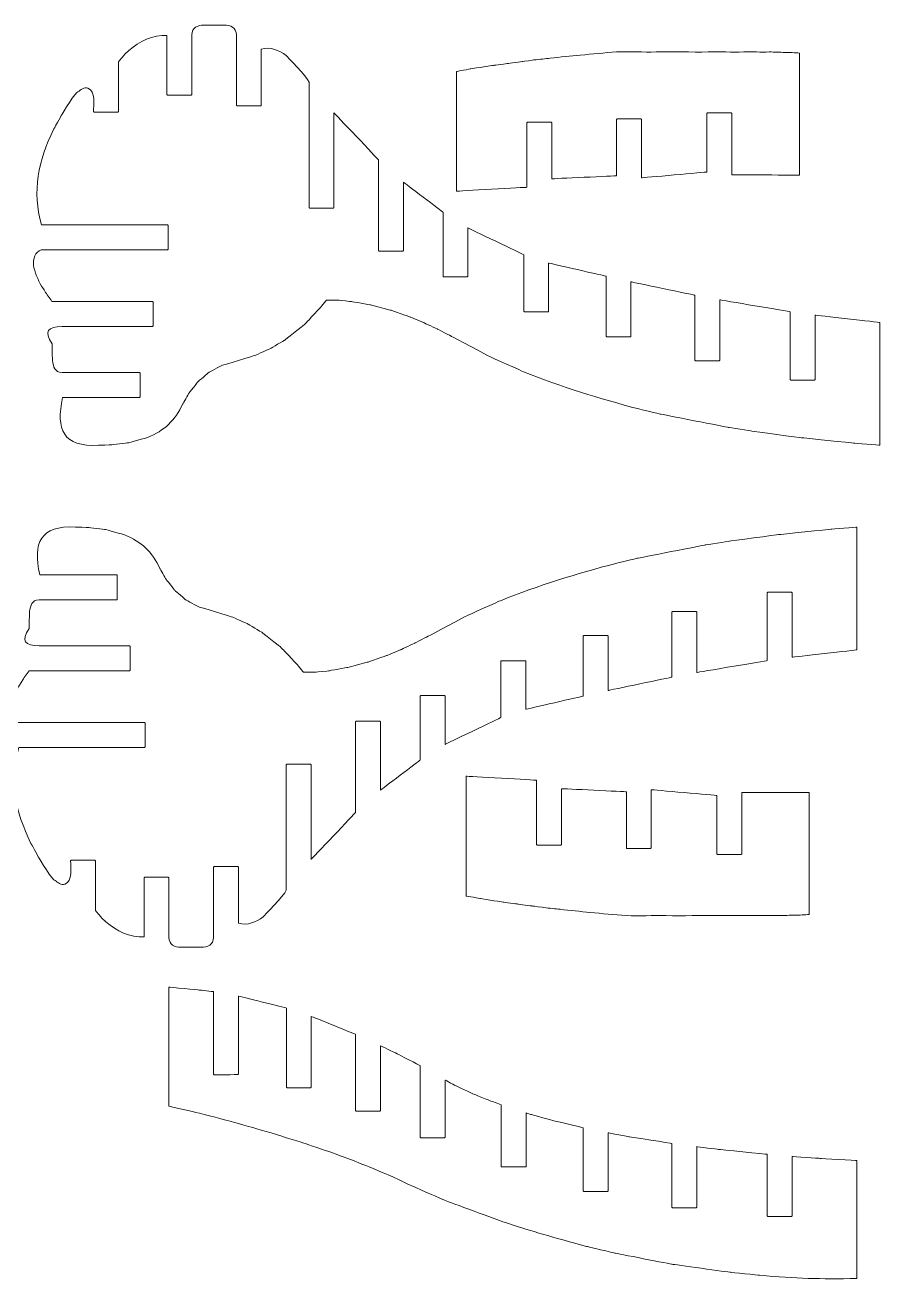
# Model space of a CAD drawing. Header units: inches. Extents: x -318 to 215, y -214 to 306.
# Drawn here: x 33.9 to 130.5, y 141 to 282.8 of the extents above; entities that cross this region are included whole.
import ezdxf

# ---------------------------------------------------------------- set-up
doc = ezdxf.new("R2010")
doc.units = ezdxf.units.IN
doc.header["$MEASUREMENT"] = 0
doc.layers.add('Layer 1', color=7, linetype='Continuous')

msp = doc.modelspace()

# ---------------------------------------------------------------- linework, layer by layer
at = {"layer": 'Layer 1', "color": 1, "lineweight": 9}
for points, knots in [([(72.9429, 251.1334), (72.9429, 251.1334), (75.1539, 250.5501), (75.1539, 250.5501), (75.1539, 250.5501), (75.1539, 250.5501), (77.4178, 249.7611), (77.4178, 249.7611), (77.4178, 249.7611), (77.4178, 249.7611), (78.9562, 249.1208), (78.9562, 249.1208), (78.9562, 249.1208), (78.9562, 249.1208), (80.518, 248.3891), (80.518, 248.3891), (80.518, 248.3891), (80.518, 248.3891), (82.1036, 247.5664), (82.1036, 247.5664), (82.1036, 247.5664), (82.1036, 247.5664), (86.4177, 245.279), (86.4177, 245.279), (86.4177, 245.279), (86.4177, 245.279), (90.2123, 243.5815), (90.2123, 243.5815), (90.2123, 243.5815), (94.4831, 241.8883), (98.8206, 240.5241), (103.266, 239.3681), (103.266, 239.3681), (103.266, 239.3681), (105.6883, 238.7928), (105.6883, 238.7928), (105.6883, 238.7928), (105.6883, 238.7928), (113.369, 237.2875), (113.369, 237.2875), (113.369, 237.2875), (113.369, 237.2875), (116.0676, 236.8589), (116.0676, 236.8589), (116.0676, 236.8589), (116.0676, 236.8589), (121.6787, 236.1102), (121.6787, 236.1102), (121.6787, 236.1102), (121.6787, 236.1102), (127.5671, 235.5084), (127.5671, 235.5084), (127.5671, 235.5084), (127.5671, 235.5084), (130.5403, 235.2679), (130.5403, 235.2679), (130.5403, 235.2679), (130.5403, 235.2679), (130.5403, 249.1428), (130.5403, 249.1428), (130.5403, 249.1428), (130.5403, 249.1428), (123.1983, 249.9727), (123.1983, 249.9727), (123.1983, 249.9727), (123.1983, 249.9727), (123.1983, 242.6762), (123.1983, 242.6762), (123.1983, 242.6762), (123.1983, 242.6762), (123.1267, 242.6045), (123.1267, 242.6045), (123.1267, 242.6045), (123.1267, 242.6045), (120.4489, 242.6045), (120.4489, 242.6045), (120.4489, 242.6045), (120.4489, 242.6045), (120.3772, 242.6762), (120.3772, 242.6762), (120.3772, 242.6762), (120.3772, 242.6762), (120.3772, 250.3548), (120.3772, 250.3548), (120.3772, 250.3548), (120.3772, 250.3548), (112.4269, 251.6997), (112.4269, 251.6997), (112.4269, 251.6997), (112.4269, 251.6997), (112.4269, 244.8671), (112.4269, 244.8671), (112.4269, 244.8671), (112.4269, 244.8671), (112.3553, 244.7954), (112.3553, 244.7954), (112.3553, 244.7954), (112.3553, 244.7954), (109.6775, 244.7954), (109.6775, 244.7954), (109.6775, 244.7954), (109.6775, 244.7954), (109.6058, 244.8671), (109.6058, 244.8671), (109.6058, 244.8671), (109.6058, 244.8671), (109.6058, 252.2221), (109.6058, 252.2221), (109.6058, 252.2221), (109.6058, 252.2221), (102.3855, 253.7397), (102.3855, 253.7397), (102.3855, 253.7397), (102.3855, 253.7397), (102.3855, 247.6057), (102.3855, 247.6057), (102.3855, 247.6057), (102.3855, 247.6057), (102.3138, 247.534), (102.3138, 247.534), (102.3138, 247.534), (102.3138, 247.534), (99.636, 247.534), (99.636, 247.534), (99.636, 247.534), (99.636, 247.534), (99.5644, 247.6057), (99.5644, 247.6057), (99.5644, 247.6057), (99.5644, 247.6057), (99.5644, 254.376), (99.5644, 254.376), (99.5644, 254.376), (99.5644, 254.376), (93.0747, 255.8546), (93.0747, 255.8546), (93.0747, 255.8546), (93.0747, 255.8546), (93.0747, 250.4357), (93.0747, 250.4357), (93.0747, 250.4357), (93.0747, 250.4357), (93.003, 250.3641), (93.003, 250.3641), (93.003, 250.3641), (93.003, 250.3641), (90.3252, 250.3641), (90.3252, 250.3641), (90.3252, 250.3641), (90.3252, 250.3641), (90.2535, 250.4357), (90.2535, 250.4357), (90.2535, 250.4357), (90.2535, 250.4357), (90.2535, 256.8045), (90.2535, 256.8045), (90.2535, 256.8045), (90.2535, 256.8045), (83.9461, 259.828), (83.9461, 259.828), (83.9461, 259.828), (83.9461, 259.828), (83.9461, 254.3611), (83.9461, 254.3611), (83.9461, 254.3611), (83.9461, 254.3611), (83.8744, 254.2895), (83.8744, 254.2895), (83.8744, 254.2895), (83.8744, 254.2895), (81.1968, 254.2895), (81.1968, 254.2895), (81.1968, 254.2895), (81.1968, 254.2895), (81.1251, 254.3611), (81.1251, 254.3611), (81.1251, 254.3611), (81.1251, 254.3611), (81.1251, 261.6114), (81.1251, 261.6114), (81.1251, 261.6114), (81.1251, 261.6114), (76.6434, 265.0101), (76.6434, 265.0101), (76.6434, 265.0101), (76.6434, 265.0101), (76.6434, 257.2826), (76.6434, 257.2826), (76.6434, 257.2826), (76.6434, 257.2826), (76.5718, 257.2109), (76.5718, 257.2109), (76.5718, 257.2109), (76.5718, 257.2109), (73.894, 257.2109), (73.894, 257.2109), (73.894, 257.2109), (73.894, 257.2109), (73.8223, 257.2826), (73.8223, 257.2826), (73.8223, 257.2826), (73.8223, 257.2826), (73.8223, 267.5403), (73.8223, 267.5403), (73.8223, 267.5403), (73.8223, 267.5403), (68.7929, 272.8406), (68.7929, 272.8406), (68.7929, 272.8406), (68.7929, 272.8406), (68.7929, 262.1209), (68.7929, 262.1209), (68.7929, 262.1209), (68.7929, 262.1209), (68.7212, 262.0492), (68.7212, 262.0492), (68.7212, 262.0492), (68.7212, 262.0492), (66.0434, 262.0492), (66.0434, 262.0492), (66.0434, 262.0492), (66.0434, 262.0492), (65.9718, 262.1209), (65.9718, 262.1209), (65.9718, 262.1209), (65.9718, 262.1209), (65.9718, 276.3049), (65.9718, 276.3049), (65.9718, 276.3049), (65.8007, 276.87), (63.3974, 279.3123), (63.3976, 279.3125), (63.3976, 279.3125), (62.5514, 279.9287), (61.631, 280.3317), (60.5774, 280.05), (60.5774, 280.05), (60.5774, 280.05), (60.5774, 273.7155), (60.5774, 273.7155), (60.5774, 273.7155), (60.5774, 273.7155), (60.5057, 273.6438), (60.5057, 273.6438), (60.5057, 273.6438), (60.5057, 273.6438), (57.8279, 273.6438), (57.8279, 273.6438), (57.8279, 273.6438), (57.8279, 273.6438), (57.7562, 273.7155), (57.7562, 273.7155), (57.7562, 273.7155), (57.7562, 273.7155), (57.7564, 281.6511), (57.7564, 281.6511), (57.7564, 281.6511), (57.7297, 282.4802), (57.1181, 282.7453), (56.3651, 282.7617), (56.3651, 282.7617), (56.3651, 282.7617), (54.0963, 282.7617), (54.0963, 282.7617), (54.0963, 282.7617), (53.3459, 282.7451), (52.7542, 282.4727), (52.7265, 281.6511), (52.7265, 281.6511), (52.7265, 281.6511), (52.7267, 274.9015), (52.7267, 274.9015), (52.7267, 274.9015), (52.7267, 274.9015), (52.655, 274.8298), (52.655, 274.8298), (52.655, 274.8298), (52.655, 274.8298), (49.9776, 274.8298), (49.9776, 274.8298), (49.9776, 274.8298), (49.9776, 274.8298), (49.9059, 274.9015), (49.9059, 274.9015), (49.9059, 274.9015), (49.9059, 274.9015), (49.9059, 281.5811), (49.9059, 281.5811), (49.9059, 281.5811), (49.9059, 281.5811), (49.3531, 281.5758), (49.3531, 281.5758), (49.3531, 281.5758), (47.6774, 281.4312), (46.3209, 280.6415), (45.1477, 279.4656), (45.1477, 279.4656), (45.1477, 279.4656), (44.4199, 278.6198), (44.4199, 278.6198), (44.4199, 278.6198), (44.4199, 278.6198), (44.4199, 272.9853), (44.4199, 272.9853), (44.4199, 272.9853), (44.4199, 272.9853), (44.3482, 272.9136), (44.3482, 272.9136), (44.3482, 272.9136), (44.3482, 272.9136), (41.6706, 272.9136), (41.6706, 272.9136), (41.6706, 272.9136), (41.6706, 272.9136), (41.599, 272.9853), (41.599, 272.9853), (41.599, 272.9853), (41.599, 273.7079), (41.8861, 275.2938), (40.9634, 275.6229), (40.9634, 275.6229), (40.5504, 275.7702), (40.1382, 275.4577), (39.8402, 275.2104), (39.8402, 275.2104), (39.6647, 275.386), (38.0668, 272.7151), (37.9485, 272.5251), (37.9485, 272.5251), (37.9485, 272.5251), (37.0742, 270.9481), (37.0742, 270.9481), (37.0742, 270.9481), (35.3757, 267.4342), (34.5988, 264.0025), (35.7297, 260.1841), (35.7297, 260.1841), (35.7297, 260.1841), (49.9776, 260.1841), (49.9776, 260.1841), (49.9776, 260.1841), (49.9776, 260.1841), (50.0493, 260.1124), (50.0493, 260.1124), (50.0493, 260.1124), (50.0493, 260.1124), (50.0493, 257.4346), (50.0493, 257.4346), (50.0493, 257.4346), (50.0493, 257.4346), (49.9776, 257.3629), (49.9776, 257.3629), (49.9776, 257.3629), (49.9776, 257.3629), (35.6951, 257.3629), (35.6951, 257.3629), (35.6951, 257.3629), (34.992, 257.174), (34.7412, 256.2499), (34.8048, 255.6318), (34.8048, 255.6318), (34.935, 254.7769), (35.3138, 253.995), (35.7335, 253.2466), (35.7335, 253.2466), (35.7335, 253.2466), (36.2663, 252.4022), (36.2663, 252.4022), (36.2663, 252.4022), (36.2663, 252.4022), (36.899, 251.5115), (36.899, 251.5115), (36.899, 251.5115), (36.899, 251.5115), (48.2657, 251.5115), (48.2657, 251.5115), (48.2657, 251.5115), (48.2657, 251.5115), (48.3374, 251.4399), (48.3374, 251.4399), (48.3374, 251.4399), (48.3374, 251.4399), (48.3374, 248.7622), (48.3374, 248.7622), (48.3374, 248.7622), (48.3374, 248.7622), (48.2657, 248.6905), (48.2657, 248.6905), (48.2657, 248.6905), (48.2657, 248.6905), (38.0497, 248.6907), (38.0497, 248.6907), (38.0497, 248.6907), (36.4437, 248.6572), (35.9384, 248.163), (36.9218, 246.7335), (36.9218, 246.7335), (36.9218, 246.7335), (36.9461, 244.8154), (36.9461, 244.8154), (36.9461, 244.8154), (37.0785, 244.1495), (37.1972, 243.5102), (38.0497, 243.4781), (38.0497, 243.4781), (38.0497, 243.4781), (46.8138, 243.4783), (46.8138, 243.4783), (46.8138, 243.4783), (46.8138, 243.4783), (46.8855, 243.4066), (46.8855, 243.4066), (46.8855, 243.4066), (46.8855, 243.4066), (46.8855, 240.7286), (46.8855, 240.7286), (46.8855, 240.7286), (46.8855, 240.7286), (46.8138, 240.6569), (46.8138, 240.6569), (46.8138, 240.6569), (46.8138, 240.6569), (38.1073, 240.6569), (38.1073, 240.6569), (38.1073, 240.6569), (37.3101, 237.0367), (38.1724, 235.0437), (42.1534, 235.2619), (42.1534, 235.2619), (42.1534, 235.2619), (43.575, 235.3048), (43.575, 235.3048), (43.575, 235.3048), (43.575, 235.3048), (45.5002, 235.5289), (45.5002, 235.5289), (45.5002, 235.5289), (45.5002, 235.5289), (47.6924, 236.1266), (47.6924, 236.1266), (47.6924, 236.1266), (49.6382, 236.9465), (50.7977, 238.0293), (51.6957, 239.9376), (51.6957, 239.9376), (51.6957, 239.9376), (52.3653, 241.1178), (52.3653, 241.1178), (52.3653, 241.1178), (52.3653, 241.1178), (53.41, 242.4457), (53.41, 242.4457), (53.41, 242.4457), (53.41, 242.4457), (54.628, 243.4914), (54.628, 243.4914), (54.628, 243.4914), (54.628, 243.4914), (56.0191, 244.2536), (56.0191, 244.2536), (56.0191, 244.2536), (56.0191, 244.2536), (59.9484, 245.4536), (59.9484, 245.4536), (59.9484, 245.4536), (59.9484, 245.4536), (61.6257, 246.2133), (61.6257, 246.2133), (61.6257, 246.2133), (61.6257, 246.2133), (63.2176, 247.1585), (63.2176, 247.1585), (63.2176, 247.1585), (63.2176, 247.1585), (65.2162, 248.7126), (65.2162, 248.7126), (65.2162, 248.7126), (65.2162, 248.7126), (65.6909, 249.1517), (65.6909, 249.1517), (65.6909, 249.1517), (65.6909, 249.1517), (67.5047, 251.1221), (67.5047, 251.1221), (67.5047, 251.1221), (67.5047, 251.1221), (67.9348, 251.6668), (67.9348, 251.6668), (67.9348, 251.6668), (67.9348, 251.6668), (69.3754, 251.6483), (69.3754, 251.6483), (69.3754, 251.6483), (69.3754, 251.6483), (70.7848, 251.511), (70.7848, 251.511), (70.7848, 251.511), (70.7848, 251.511), (72.9429, 251.1334), (72.9429, 251.1334)], [0, 0, 0, 0, 0.008, 0.008, 0.008, 0.00800001, 0.016, 0.016, 0.016, 0.01600001, 0.024, 0.024, 0.024, 0.02400001, 0.032, 0.032, 0.032, 0.03200001, 0.04, 0.04, 0.04, 0.04000001, 0.048, 0.048, 0.048, 0.04800001, 0.056, 0.056, 0.056, 0.05600001, 0.064, 0.064, 0.064, 0.06400001, 0.072, 0.072, 0.072, 0.07200001, 0.08, 0.08, 0.08, 0.08000001, 0.088, 0.088, 0.088, 0.08800001, 0.096, 0.096, 0.096, 0.09600001, 0.104, 0.104, 0.104, 0.10400001, 0.112, 0.112, 0.112, 0.11200001, 0.12, 0.12, 0.12, 0.12000001, 0.128, 0.128, 0.128, 0.12800001, 0.136, 0.136, 0.136, 0.13600001, 0.144, 0.144, 0.144, 0.14400001, 0.152, 0.152, 0.152, 0.15200001, 0.16, 0.16, 0.16, 0.16000001, 0.168, 0.168, 0.168, 0.16800001, 0.176, 0.176, 0.176, 0.17600001, 0.184, 0.184, 0.184, 0.18400001, 0.192, 0.192, 0.192, 0.19200001, 0.2, 0.2, 0.2, 0.20000001, 0.208, 0.208, 0.208, 0.20800001, 0.216, 0.216, 0.216, 0.21600001, 0.224, 0.224, 0.224, 0.22400001, 0.232, 0.232, 0.232, 0.23200001, 0.24, 0.24, 0.24, 0.24000001, 0.248, 0.248, 0.248, 0.24800001, 0.256, 0.256, 0.256, 0.25600001, 0.264, 0.264, 0.264, 0.26400001, 0.272, 0.272, 0.272, 0.27200001, 0.28, 0.28, 0.28, 0.28000001, 0.288, 0.288, 0.288, 0.28800001, 0.296, 0.296, 0.296, 0.29600001, 0.304, 0.304, 0.304, 0.30400001, 0.312, 0.312, 0.312, 0.31200001, 0.32, 0.32, 0.32, 0.32000001, 0.328, 0.328, 0.328, 0.32800001, 0.336, 0.336, 0.336, 0.33600001, 0.344, 0.344, 0.344, 0.34400001, 0.352, 0.352, 0.352, 0.35200001, 0.36, 0.36, 0.36, 0.36000001, 0.368, 0.368, 0.368, 0.36800001, 0.376, 0.376, 0.376, 0.37600001, 0.384, 0.384, 0.384, 0.38400001, 0.392, 0.392, 0.392, 0.39200001, 0.4, 0.4, 0.4, 0.40000001, 0.408, 0.408, 0.408, 0.40800001, 0.416, 0.416, 0.416, 0.41600001, 0.424, 0.424, 0.424, 0.42400001, 0.432, 0.432, 0.432, 0.43200001, 0.44, 0.44, 0.44, 0.44000001, 0.448, 0.448, 0.448, 0.44800001, 0.456, 0.456, 0.456, 0.45600001, 0.464, 0.464, 0.464, 0.46400001, 0.472, 0.472, 0.472, 0.47200001, 0.48, 0.48, 0.48, 0.48000001, 0.488, 0.488, 0.488, 0.48800001, 0.496, 0.496, 0.496, 0.49600001, 0.504, 0.504, 0.504, 0.50400001, 0.512, 0.512, 0.512, 0.51200001, 0.52, 0.52, 0.52, 0.52000001, 0.528, 0.528, 0.528, 0.52800001, 0.536, 0.536, 0.536, 0.53600001, 0.544, 0.544, 0.544, 0.54400001, 0.552, 0.552, 0.552, 0.55200001, 0.56, 0.56, 0.56, 0.56000001, 0.568, 0.568, 0.568, 0.56800001, 0.576, 0.576, 0.576, 0.57600001, 0.584, 0.584, 0.584, 0.58400001, 0.592, 0.592, 0.592, 0.59200001, 0.6, 0.6, 0.6, 0.60000001, 0.608, 0.608, 0.608, 0.60800001, 0.616, 0.616, 0.616, 0.61600001, 0.624, 0.624, 0.624, 0.62400001, 0.632, 0.632, 0.632, 0.63200001, 0.64, 0.64, 0.64, 0.64000001, 0.648, 0.648, 0.648, 0.64800001, 0.656, 0.656, 0.656, 0.65600001, 0.664, 0.664, 0.664, 0.66400001, 0.672, 0.672, 0.672, 0.67200001, 0.68, 0.68, 0.68, 0.68000001, 0.688, 0.688, 0.688, 0.68800001, 0.696, 0.696, 0.696, 0.69600001, 0.704, 0.704, 0.704, 0.70400001, 0.712, 0.712, 0.712, 0.71200001, 0.72, 0.72, 0.72, 0.72000001, 0.728, 0.728, 0.728, 0.72800001, 0.736, 0.736, 0.736, 0.73600001, 0.744, 0.744, 0.744, 0.74400001, 0.752, 0.752, 0.752, 0.75200001, 0.76, 0.76, 0.76, 0.76000001, 0.768, 0.768, 0.768, 0.76800001, 0.776, 0.776, 0.776, 0.77600001, 0.784, 0.784, 0.784, 0.78400001, 0.792, 0.792, 0.792, 0.79200001, 0.8, 0.8, 0.8, 0.80000001, 0.808, 0.808, 0.808, 0.80800001, 0.816, 0.816, 0.816, 0.81600001, 0.824, 0.824, 0.824, 0.82400001, 0.832, 0.832, 0.832, 0.83200001, 0.84, 0.84, 0.84, 0.84000001, 0.848, 0.848, 0.848, 0.84800001, 0.856, 0.856, 0.856, 0.85600001, 0.864, 0.864, 0.864, 0.86400001, 0.872, 0.872, 0.872, 0.87200001, 0.88, 0.88, 0.88, 0.88000001, 0.888, 0.888, 0.888, 0.88800001, 0.896, 0.896, 0.896, 0.89600001, 0.904, 0.904, 0.904, 0.90400001, 0.912, 0.912, 0.912, 0.91200001, 0.92, 0.92, 0.92, 0.92000001, 0.928, 0.928, 0.928, 0.92800001, 0.936, 0.936, 0.936, 0.93600001, 0.944, 0.944, 0.944, 0.94400001, 0.952, 0.952, 0.952, 0.95200001, 0.96, 0.96, 0.96, 0.96000001, 0.968, 0.968, 0.968, 0.96800001, 0.976, 0.976, 0.976, 0.97600001, 0.984, 0.984, 0.984, 0.98400001, 0.992, 0.992, 0.992, 0.99200001, 1, 1, 1, 1]), ([(90.6008, 264.4235), (90.6008, 264.4235), (90.6008, 271.7052), (90.6008, 271.7052), (90.6008, 271.7052), (90.6008, 271.7052), (90.6725, 271.7769), (90.6725, 271.7769), (90.6725, 271.7769), (90.6725, 271.7769), (93.3503, 271.7769), (93.3503, 271.7769), (93.3503, 271.7769), (93.3503, 271.7769), (93.422, 271.7052), (93.422, 271.7052), (93.422, 271.7052), (93.422, 271.7052), (93.422, 265.3842), (93.422, 265.3842), (93.422, 265.3842), (93.422, 265.3842), (100.7474, 265.7241), (100.7474, 265.7241), (100.7474, 265.7241), (100.7474, 265.7241), (100.7474, 272.0822), (100.7474, 272.0822), (100.7474, 272.0822), (100.7474, 272.0822), (100.8191, 272.1539), (100.8191, 272.1539), (100.8191, 272.1539), (100.8191, 272.1539), (103.4969, 272.1539), (103.4969, 272.1539), (103.4969, 272.1539), (103.4969, 272.1539), (103.5685, 272.0822), (103.5685, 272.0822), (103.5685, 272.0822), (103.5685, 272.0822), (103.5685, 265.4924), (103.5685, 265.4924), (103.5685, 265.4924), (103.5685, 265.4924), (110.9816, 266.1488), (110.9816, 266.1488), (110.9816, 266.1488), (110.9816, 266.1488), (110.9816, 272.7511), (110.9816, 272.7511), (110.9816, 272.7511), (110.9816, 272.7511), (111.0533, 272.8227), (111.0533, 272.8227), (111.0533, 272.8227), (111.0533, 272.8227), (113.7311, 272.8227), (113.7311, 272.8227), (113.7311, 272.8227), (113.7311, 272.8227), (113.8028, 272.7511), (113.8028, 272.7511), (113.8028, 272.7511), (113.8028, 272.7511), (113.8028, 265.8218), (113.8028, 265.8218), (113.8028, 265.8218), (113.8028, 265.8218), (121.4319, 265.8101), (121.4319, 265.8101), (121.4319, 265.8101), (121.4319, 265.8101), (121.4319, 279.6009), (121.4319, 279.6009), (121.4319, 279.6009), (120.938, 279.6248), (120.3066, 279.6899), (119.8246, 279.6794), (119.8246, 279.6794), (119.2427, 279.6668), (118.6075, 279.7317), (118.0281, 279.721), (118.0281, 279.721), (117.0631, 279.7033), (116.0855, 279.7392), (115.1409, 279.721), (115.1409, 279.721), (113.7846, 279.6948), (112.4457, 279.7441), (111.1201, 279.721), (111.1201, 279.721), (109.1418, 279.6863), (107.2042, 279.79), (105.2306, 279.721), (105.2306, 279.721), (103.7668, 279.6698), (102.2299, 279.818), (100.7517, 279.721), (100.7517, 279.721), (99.322, 279.6271), (98.0397, 279.5005), (96.6279, 279.3627), (96.6279, 279.3627), (95.5645, 279.2589), (94.3809, 279.152), (93.2534, 279.0179), (93.2534, 279.0179), (92.7091, 278.9531), (92.0924, 278.9055), (91.4158, 278.8152), (91.4158, 278.8152), (91.4158, 278.8152), (90.1481, 278.6461), (90.1481, 278.6461), (90.1481, 278.6461), (90.1481, 278.6461), (88.4665, 278.4218), (88.4665, 278.4218), (88.4665, 278.4218), (88.4665, 278.4218), (86.8284, 278.2032), (86.8284, 278.2032), (86.8284, 278.2032), (86.8284, 278.2032), (85.5547, 278.0149), (85.5547, 278.0149), (85.5547, 278.0149), (85.5547, 278.0149), (84.2586, 277.8091), (84.2586, 277.8091), (84.2586, 277.8091), (84.2586, 277.8091), (82.6383, 277.5167), (82.6383, 277.5167), (82.6383, 277.5167), (82.6383, 277.5167), (82.6383, 263.9793), (82.6383, 263.9793), (82.6383, 263.9793), (82.6383, 263.9793), (90.6008, 264.4235), (90.6008, 264.4235)], [0, 0, 0, 0, 0.02777778, 0.02777778, 0.02777778, 0.02777779, 0.05555556, 0.05555556, 0.05555556, 0.05555557, 0.08333333, 0.08333333, 0.08333333, 0.08333334, 0.11111111, 0.11111111, 0.11111111, 0.11111112, 0.13888889, 0.13888889, 0.13888889, 0.1388889, 0.16666667, 0.16666667, 0.16666667, 0.16666668, 0.19444444, 0.19444444, 0.19444444, 0.19444445, 0.22222222, 0.22222222, 0.22222222, 0.22222223, 0.25, 0.25, 0.25, 0.25000001, 0.27777778, 0.27777778, 0.27777778, 0.27777779, 0.30555556, 0.30555556, 0.30555556, 0.30555557, 0.33333333, 0.33333333, 0.33333333, 0.33333334, 0.36111111, 0.36111111, 0.36111111, 0.36111112, 0.38888889, 0.38888889, 0.38888889, 0.3888889, 0.41666667, 0.41666667, 0.41666667, 0.41666668, 0.44444444, 0.44444444, 0.44444444, 0.44444445, 0.47222222, 0.47222222, 0.47222222, 0.47222223, 0.5, 0.5, 0.5, 0.50000001, 0.52777778, 0.52777778, 0.52777778, 0.52777779, 0.55555556, 0.55555556, 0.55555556, 0.55555557, 0.58333333, 0.58333333, 0.58333333, 0.58333334, 0.61111111, 0.61111111, 0.61111111, 0.61111112, 0.63888889, 0.63888889, 0.63888889, 0.6388889, 0.66666667, 0.66666667, 0.66666667, 0.66666668, 0.69444444, 0.69444444, 0.69444444, 0.69444445, 0.72222222, 0.72222222, 0.72222222, 0.72222223, 0.75, 0.75, 0.75, 0.75000001, 0.77777778, 0.77777778, 0.77777778, 0.77777779, 0.80555556, 0.80555556, 0.80555556, 0.80555557, 0.83333333, 0.83333333, 0.83333333, 0.83333334, 0.86111111, 0.86111111, 0.86111111, 0.86111112, 0.88888889, 0.88888889, 0.88888889, 0.8888889, 0.91666667, 0.91666667, 0.91666667, 0.91666668, 0.94444444, 0.94444444, 0.94444444, 0.94444445, 0.97222222, 0.97222222, 0.97222222, 0.97222223, 1, 1, 1, 1]), ([(70.3485, 210.1433), (70.3485, 210.1433), (72.5595, 210.7265), (72.5595, 210.7265), (72.5595, 210.7265), (72.5595, 210.7265), (74.8234, 211.5156), (74.8234, 211.5156), (74.8234, 211.5156), (74.8234, 211.5156), (76.3618, 212.1558), (76.3618, 212.1558), (76.3618, 212.1558), (76.3618, 212.1558), (77.9235, 212.8875), (77.9235, 212.8875), (77.9235, 212.8875), (77.9235, 212.8875), (79.5092, 213.7103), (79.5092, 213.7103), (79.5092, 213.7103), (79.5092, 213.7103), (83.8232, 215.9977), (83.8232, 215.9977), (83.8232, 215.9977), (83.8232, 215.9977), (87.6178, 217.6951), (87.6178, 217.6951), (87.6178, 217.6951), (91.8886, 219.3884), (96.2262, 220.7526), (100.6716, 221.9086), (100.6716, 221.9086), (100.6716, 221.9086), (103.0939, 222.4839), (103.0939, 222.4839), (103.0939, 222.4839), (103.0939, 222.4839), (110.7745, 223.9892), (110.7745, 223.9892), (110.7745, 223.9892), (110.7745, 223.9892), (113.4732, 224.4178), (113.4732, 224.4178), (113.4732, 224.4178), (113.4732, 224.4178), (119.0843, 225.1664), (119.0843, 225.1664), (119.0843, 225.1664), (119.0843, 225.1664), (124.9727, 225.7683), (124.9727, 225.7683), (124.9727, 225.7683), (124.9727, 225.7683), (127.9459, 226.0087), (127.9459, 226.0087), (127.9459, 226.0087), (127.9459, 226.0087), (127.9459, 212.1338), (127.9459, 212.1338), (127.9459, 212.1338), (127.9459, 212.1338), (120.6039, 211.3039), (120.6039, 211.3039), (120.6039, 211.3039), (120.6039, 211.3039), (120.6039, 218.6005), (120.6039, 218.6005), (120.6039, 218.6005), (120.6039, 218.6005), (120.5322, 218.6721), (120.5322, 218.6721), (120.5322, 218.6721), (120.5322, 218.6721), (117.8544, 218.6721), (117.8544, 218.6721), (117.8544, 218.6721), (117.8544, 218.6721), (117.7827, 218.6005), (117.7827, 218.6005), (117.7827, 218.6005), (117.7827, 218.6005), (117.7827, 210.9218), (117.7827, 210.9218), (117.7827, 210.9218), (117.7827, 210.9218), (109.8325, 209.577), (109.8325, 209.577), (109.8325, 209.577), (109.8325, 209.577), (109.8325, 216.4095), (109.8325, 216.4095), (109.8325, 216.4095), (109.8325, 216.4095), (109.7608, 216.4812), (109.7608, 216.4812), (109.7608, 216.4812), (109.7608, 216.4812), (107.083, 216.4812), (107.083, 216.4812), (107.083, 216.4812), (107.083, 216.4812), (107.0113, 216.4095), (107.0113, 216.4095), (107.0113, 216.4095), (107.0113, 216.4095), (107.0113, 209.0545), (107.0113, 209.0545), (107.0113, 209.0545), (107.0113, 209.0545), (99.7911, 207.537), (99.7911, 207.537), (99.7911, 207.537), (99.7911, 207.537), (99.7911, 213.671), (99.7911, 213.671), (99.7911, 213.671), (99.7911, 213.671), (99.7194, 213.7426), (99.7194, 213.7426), (99.7194, 213.7426), (99.7194, 213.7426), (97.0416, 213.7426), (97.0416, 213.7426), (97.0416, 213.7426), (97.0416, 213.7426), (96.9699, 213.671), (96.9699, 213.671), (96.9699, 213.671), (96.9699, 213.671), (96.9699, 206.9007), (96.9699, 206.9007), (96.9699, 206.9007), (96.9699, 206.9007), (90.4802, 205.4221), (90.4802, 205.4221), (90.4802, 205.4221), (90.4802, 205.4221), (90.4802, 210.8409), (90.4802, 210.8409), (90.4802, 210.8409), (90.4802, 210.8409), (90.4085, 210.9126), (90.4085, 210.9126), (90.4085, 210.9126), (90.4085, 210.9126), (87.7307, 210.9126), (87.7307, 210.9126), (87.7307, 210.9126), (87.7307, 210.9126), (87.659, 210.8409), (87.659, 210.8409), (87.659, 210.8409), (87.659, 210.8409), (87.659, 204.4721), (87.659, 204.4721), (87.659, 204.4721), (87.659, 204.4721), (81.3516, 201.4487), (81.3516, 201.4487), (81.3516, 201.4487), (81.3516, 201.4487), (81.3516, 206.9155), (81.3516, 206.9155), (81.3516, 206.9155), (81.3516, 206.9155), (81.28, 206.9872), (81.28, 206.9872), (81.28, 206.9872), (81.28, 206.9872), (78.6024, 206.9872), (78.6024, 206.9872), (78.6024, 206.9872), (78.6024, 206.9872), (78.5307, 206.9155), (78.5307, 206.9155), (78.5307, 206.9155), (78.5307, 206.9155), (78.5307, 199.6653), (78.5307, 199.6653), (78.5307, 199.6653), (78.5307, 199.6653), (74.049, 196.2665), (74.049, 196.2665), (74.049, 196.2665), (74.049, 196.2665), (74.049, 203.9941), (74.049, 203.9941), (74.049, 203.9941), (74.049, 203.9941), (73.9773, 204.0657), (73.9773, 204.0657), (73.9773, 204.0657), (73.9773, 204.0657), (71.2995, 204.0657), (71.2995, 204.0657), (71.2995, 204.0657), (71.2995, 204.0657), (71.2278, 203.9941), (71.2278, 203.9941), (71.2278, 203.9941), (71.2278, 203.9941), (71.2278, 193.7364), (71.2278, 193.7364), (71.2278, 193.7364), (71.2278, 193.7364), (66.1985, 188.4361), (66.1985, 188.4361), (66.1985, 188.4361), (66.1985, 188.4361), (66.1985, 199.1558), (66.1985, 199.1558), (66.1985, 199.1558), (66.1985, 199.1558), (66.1268, 199.2275), (66.1268, 199.2275), (66.1268, 199.2275), (66.1268, 199.2275), (63.449, 199.2275), (63.449, 199.2275), (63.449, 199.2275), (63.449, 199.2275), (63.3773, 199.1558), (63.3773, 199.1558), (63.3773, 199.1558), (63.3773, 199.1558), (63.3773, 184.9718), (63.3773, 184.9718), (63.3773, 184.9718), (63.2063, 184.4066), (60.803, 181.9644), (60.8032, 181.9642), (60.8032, 181.9642), (59.9569, 181.348), (59.0365, 180.945), (57.9829, 181.2266), (57.9829, 181.2266), (57.9829, 181.2266), (57.9829, 187.5612), (57.9829, 187.5612), (57.9829, 187.5612), (57.9829, 187.5612), (57.9113, 187.6329), (57.9113, 187.6329), (57.9113, 187.6329), (57.9113, 187.6329), (55.2335, 187.6329), (55.2335, 187.6329), (55.2335, 187.6329), (55.2335, 187.6329), (55.1618, 187.5612), (55.1618, 187.5612), (55.1618, 187.5612), (55.1618, 187.5612), (55.162, 179.6256), (55.162, 179.6256), (55.162, 179.6256), (55.1353, 178.7964), (54.5236, 178.5313), (53.7707, 178.515), (53.7707, 178.515), (53.7707, 178.515), (51.5019, 178.515), (51.5019, 178.515), (51.5019, 178.515), (50.7514, 178.5315), (50.1597, 178.8039), (50.132, 179.6256), (50.132, 179.6256), (50.132, 179.6256), (50.1322, 186.3751), (50.1322, 186.3751), (50.1322, 186.3751), (50.1322, 186.3751), (50.0606, 186.4468), (50.0606, 186.4468), (50.0606, 186.4468), (50.0606, 186.4468), (47.3831, 186.4468), (47.3831, 186.4468), (47.3831, 186.4468), (47.3831, 186.4468), (47.3115, 186.3751), (47.3115, 186.3751), (47.3115, 186.3751), (47.3115, 186.3751), (47.3115, 179.6956), (47.3115, 179.6956), (47.3115, 179.6956), (47.3115, 179.6956), (46.7587, 179.7008), (46.7587, 179.7008), (46.7587, 179.7008), (45.0829, 179.8455), (43.7264, 180.6351), (42.5532, 181.811), (42.5532, 181.811), (42.5532, 181.811), (41.8255, 182.6569), (41.8255, 182.6569), (41.8255, 182.6569), (41.8255, 182.6569), (41.8255, 188.2914), (41.8255, 188.2914), (41.8255, 188.2914), (41.8255, 188.2914), (41.7538, 188.3631), (41.7538, 188.3631), (41.7538, 188.3631), (41.7538, 188.3631), (39.0762, 188.3631), (39.0762, 188.3631), (39.0762, 188.3631), (39.0762, 188.3631), (39.0045, 188.2914), (39.0045, 188.2914), (39.0045, 188.2914), (39.0045, 187.5687), (39.2916, 185.9829), (38.369, 185.6538), (38.369, 185.6538), (37.956, 185.5065), (37.5438, 185.819), (37.2458, 186.0662), (37.2458, 186.0662), (37.0702, 185.8907), (35.4724, 188.5615), (35.354, 188.7516), (35.354, 188.7516), (35.354, 188.7516), (34.4797, 190.3286), (34.4797, 190.3286), (34.4797, 190.3286), (32.7812, 193.8425), (32.0044, 197.2742), (33.1353, 201.0925), (33.1353, 201.0925), (33.1353, 201.0925), (47.3831, 201.0925), (47.3831, 201.0925), (47.3831, 201.0925), (47.3831, 201.0925), (47.4548, 201.1642), (47.4548, 201.1642), (47.4548, 201.1642), (47.4548, 201.1642), (47.4548, 203.842), (47.4548, 203.842), (47.4548, 203.842), (47.4548, 203.842), (47.3831, 203.9137), (47.3831, 203.9137), (47.3831, 203.9137), (47.3831, 203.9137), (33.1007, 203.9137), (33.1007, 203.9137), (33.1007, 203.9137), (32.3976, 204.1026), (32.1468, 205.0268), (32.2104, 205.6448), (32.2104, 205.6448), (32.3406, 206.4997), (32.7193, 207.2817), (33.139, 208.0301), (33.139, 208.0301), (33.139, 208.0301), (33.6719, 208.8745), (33.6719, 208.8745), (33.6719, 208.8745), (33.6719, 208.8745), (34.3046, 209.7651), (34.3046, 209.7651), (34.3046, 209.7651), (34.3046, 209.7651), (45.6712, 209.7651), (45.6712, 209.7651), (45.6712, 209.7651), (45.6712, 209.7651), (45.7429, 209.8368), (45.7429, 209.8368), (45.7429, 209.8368), (45.7429, 209.8368), (45.7429, 212.5144), (45.7429, 212.5144), (45.7429, 212.5144), (45.7429, 212.5144), (45.6712, 212.5861), (45.6712, 212.5861), (45.6712, 212.5861), (45.6712, 212.5861), (35.4552, 212.5859), (35.4552, 212.5859), (35.4552, 212.5859), (33.8493, 212.6194), (33.3439, 213.1137), (34.3273, 214.5432), (34.3273, 214.5432), (34.3273, 214.5432), (34.3516, 216.4613), (34.3516, 216.4613), (34.3516, 216.4613), (34.4841, 217.1271), (34.6028, 217.7664), (35.4552, 217.7986), (35.4552, 217.7986), (35.4552, 217.7986), (44.2194, 217.7984), (44.2194, 217.7984), (44.2194, 217.7984), (44.2194, 217.7984), (44.2911, 217.8701), (44.2911, 217.8701), (44.2911, 217.8701), (44.2911, 217.8701), (44.2911, 220.5481), (44.2911, 220.5481), (44.2911, 220.5481), (44.2911, 220.5481), (44.2194, 220.6198), (44.2194, 220.6198), (44.2194, 220.6198), (44.2194, 220.6198), (35.5128, 220.6198), (35.5128, 220.6198), (35.5128, 220.6198), (34.7157, 224.24), (35.5779, 226.233), (39.559, 226.0147), (39.559, 226.0147), (39.559, 226.0147), (40.9805, 225.9719), (40.9805, 225.9719), (40.9805, 225.9719), (40.9805, 225.9719), (42.9058, 225.7478), (42.9058, 225.7478), (42.9058, 225.7478), (42.9058, 225.7478), (45.098, 225.15), (45.098, 225.15), (45.098, 225.15), (47.0437, 224.3301), (48.2032, 223.2474), (49.1012, 221.339), (49.1012, 221.339), (49.1012, 221.339), (49.7708, 220.1588), (49.7708, 220.1588), (49.7708, 220.1588), (49.7708, 220.1588), (50.8156, 218.8309), (50.8156, 218.8309), (50.8156, 218.8309), (50.8156, 218.8309), (52.0336, 217.7852), (52.0336, 217.7852), (52.0336, 217.7852), (52.0336, 217.7852), (53.4247, 217.0231), (53.4247, 217.0231), (53.4247, 217.0231), (53.4247, 217.0231), (57.354, 215.8231), (57.354, 215.8231), (57.354, 215.8231), (57.354, 215.8231), (59.0313, 215.0634), (59.0313, 215.0634), (59.0313, 215.0634), (59.0313, 215.0634), (60.6231, 214.1182), (60.6231, 214.1182), (60.6231, 214.1182), (60.6231, 214.1182), (62.6217, 212.5641), (62.6217, 212.5641), (62.6217, 212.5641), (62.6217, 212.5641), (63.0964, 212.125), (63.0964, 212.125), (63.0964, 212.125), (63.0964, 212.125), (64.9103, 210.1546), (64.9103, 210.1546), (64.9103, 210.1546), (64.9103, 210.1546), (65.3404, 209.6099), (65.3404, 209.6099), (65.3404, 209.6099), (65.3404, 209.6099), (66.7809, 209.6283), (66.7809, 209.6283), (66.7809, 209.6283), (66.7809, 209.6283), (68.1903, 209.7657), (68.1903, 209.7657), (68.1903, 209.7657), (68.1903, 209.7657), (70.3485, 210.1433), (70.3485, 210.1433)], [0, 0, 0, 0, 0.008, 0.008, 0.008, 0.00800001, 0.016, 0.016, 0.016, 0.01600001, 0.024, 0.024, 0.024, 0.02400001, 0.032, 0.032, 0.032, 0.03200001, 0.04, 0.04, 0.04, 0.04000001, 0.048, 0.048, 0.048, 0.04800001, 0.056, 0.056, 0.056, 0.05600001, 0.064, 0.064, 0.064, 0.06400001, 0.072, 0.072, 0.072, 0.07200001, 0.08, 0.08, 0.08, 0.08000001, 0.088, 0.088, 0.088, 0.08800001, 0.096, 0.096, 0.096, 0.09600001, 0.104, 0.104, 0.104, 0.10400001, 0.112, 0.112, 0.112, 0.11200001, 0.12, 0.12, 0.12, 0.12000001, 0.128, 0.128, 0.128, 0.12800001, 0.136, 0.136, 0.136, 0.13600001, 0.144, 0.144, 0.144, 0.14400001, 0.152, 0.152, 0.152, 0.15200001, 0.16, 0.16, 0.16, 0.16000001, 0.168, 0.168, 0.168, 0.16800001, 0.176, 0.176, 0.176, 0.17600001, 0.184, 0.184, 0.184, 0.18400001, 0.192, 0.192, 0.192, 0.19200001, 0.2, 0.2, 0.2, 0.20000001, 0.208, 0.208, 0.208, 0.20800001, 0.216, 0.216, 0.216, 0.21600001, 0.224, 0.224, 0.224, 0.22400001, 0.232, 0.232, 0.232, 0.23200001, 0.24, 0.24, 0.24, 0.24000001, 0.248, 0.248, 0.248, 0.24800001, 0.256, 0.256, 0.256, 0.25600001, 0.264, 0.264, 0.264, 0.26400001, 0.272, 0.272, 0.272, 0.27200001, 0.28, 0.28, 0.28, 0.28000001, 0.288, 0.288, 0.288, 0.28800001, 0.296, 0.296, 0.296, 0.29600001, 0.304, 0.304, 0.304, 0.30400001, 0.312, 0.312, 0.312, 0.31200001, 0.32, 0.32, 0.32, 0.32000001, 0.328, 0.328, 0.328, 0.32800001, 0.336, 0.336, 0.336, 0.33600001, 0.344, 0.344, 0.344, 0.34400001, 0.352, 0.352, 0.352, 0.35200001, 0.36, 0.36, 0.36, 0.36000001, 0.368, 0.368, 0.368, 0.36800001, 0.376, 0.376, 0.376, 0.37600001, 0.384, 0.384, 0.384, 0.38400001, 0.392, 0.392, 0.392, 0.39200001, 0.4, 0.4, 0.4, 0.40000001, 0.408, 0.408, 0.408, 0.40800001, 0.416, 0.416, 0.416, 0.41600001, 0.424, 0.424, 0.424, 0.42400001, 0.432, 0.432, 0.432, 0.43200001, 0.44, 0.44, 0.44, 0.44000001, 0.448, 0.448, 0.448, 0.44800001, 0.456, 0.456, 0.456, 0.45600001, 0.464, 0.464, 0.464, 0.46400001, 0.472, 0.472, 0.472, 0.47200001, 0.48, 0.48, 0.48, 0.48000001, 0.488, 0.488, 0.488, 0.48800001, 0.496, 0.496, 0.496, 0.49600001, 0.504, 0.504, 0.504, 0.50400001, 0.512, 0.512, 0.512, 0.51200001, 0.52, 0.52, 0.52, 0.52000001, 0.528, 0.528, 0.528, 0.52800001, 0.536, 0.536, 0.536, 0.53600001, 0.544, 0.544, 0.544, 0.54400001, 0.552, 0.552, 0.552, 0.55200001, 0.56, 0.56, 0.56, 0.56000001, 0.568, 0.568, 0.568, 0.56800001, 0.576, 0.576, 0.576, 0.57600001, 0.584, 0.584, 0.584, 0.58400001, 0.592, 0.592, 0.592, 0.59200001, 0.6, 0.6, 0.6, 0.60000001, 0.608, 0.608, 0.608, 0.60800001, 0.616, 0.616, 0.616, 0.61600001, 0.624, 0.624, 0.624, 0.62400001, 0.632, 0.632, 0.632, 0.63200001, 0.64, 0.64, 0.64, 0.64000001, 0.648, 0.648, 0.648, 0.64800001, 0.656, 0.656, 0.656, 0.65600001, 0.664, 0.664, 0.664, 0.66400001, 0.672, 0.672, 0.672, 0.67200001, 0.68, 0.68, 0.68, 0.68000001, 0.688, 0.688, 0.688, 0.68800001, 0.696, 0.696, 0.696, 0.69600001, 0.704, 0.704, 0.704, 0.70400001, 0.712, 0.712, 0.712, 0.71200001, 0.72, 0.72, 0.72, 0.72000001, 0.728, 0.728, 0.728, 0.72800001, 0.736, 0.736, 0.736, 0.73600001, 0.744, 0.744, 0.744, 0.74400001, 0.752, 0.752, 0.752, 0.75200001, 0.76, 0.76, 0.76, 0.76000001, 0.768, 0.768, 0.768, 0.76800001, 0.776, 0.776, 0.776, 0.77600001, 0.784, 0.784, 0.784, 0.78400001, 0.792, 0.792, 0.792, 0.79200001, 0.8, 0.8, 0.8, 0.80000001, 0.808, 0.808, 0.808, 0.80800001, 0.816, 0.816, 0.816, 0.81600001, 0.824, 0.824, 0.824, 0.82400001, 0.832, 0.832, 0.832, 0.83200001, 0.84, 0.84, 0.84, 0.84000001, 0.848, 0.848, 0.848, 0.84800001, 0.856, 0.856, 0.856, 0.85600001, 0.864, 0.864, 0.864, 0.86400001, 0.872, 0.872, 0.872, 0.87200001, 0.88, 0.88, 0.88, 0.88000001, 0.888, 0.888, 0.888, 0.88800001, 0.896, 0.896, 0.896, 0.89600001, 0.904, 0.904, 0.904, 0.90400001, 0.912, 0.912, 0.912, 0.91200001, 0.92, 0.92, 0.92, 0.92000001, 0.928, 0.928, 0.928, 0.92800001, 0.936, 0.936, 0.936, 0.93600001, 0.944, 0.944, 0.944, 0.94400001, 0.952, 0.952, 0.952, 0.95200001, 0.96, 0.96, 0.96, 0.96000001, 0.968, 0.968, 0.968, 0.96800001, 0.976, 0.976, 0.976, 0.97600001, 0.984, 0.984, 0.984, 0.98400001, 0.992, 0.992, 0.992, 0.99200001, 1, 1, 1, 1]), ([(91.7127, 197.3991), (91.7127, 197.3991), (91.7127, 190.1175), (91.7127, 190.1175), (91.7127, 190.1175), (91.7127, 190.1175), (91.7844, 190.0458), (91.7844, 190.0458), (91.7844, 190.0458), (91.7844, 190.0458), (94.4622, 190.0458), (94.4622, 190.0458), (94.4622, 190.0458), (94.4622, 190.0458), (94.5339, 190.1175), (94.5339, 190.1175), (94.5339, 190.1175), (94.5339, 190.1175), (94.5339, 196.4385), (94.5339, 196.4385), (94.5339, 196.4385), (94.5339, 196.4385), (101.8593, 196.0985), (101.8593, 196.0985), (101.8593, 196.0985), (101.8593, 196.0985), (101.8593, 189.7404), (101.8593, 189.7404), (101.8593, 189.7404), (101.8593, 189.7404), (101.931, 189.6688), (101.931, 189.6688), (101.931, 189.6688), (101.931, 189.6688), (104.6088, 189.6688), (104.6088, 189.6688), (104.6088, 189.6688), (104.6088, 189.6688), (104.6805, 189.7404), (104.6805, 189.7404), (104.6805, 189.7404), (104.6805, 189.7404), (104.6805, 196.3303), (104.6805, 196.3303), (104.6805, 196.3303), (104.6805, 196.3303), (112.0936, 195.6739), (112.0936, 195.6739), (112.0936, 195.6739), (112.0936, 195.6739), (112.0936, 189.0716), (112.0936, 189.0716), (112.0936, 189.0716), (112.0936, 189.0716), (112.1652, 188.9999), (112.1652, 188.9999), (112.1652, 188.9999), (112.1652, 188.9999), (114.843, 188.9999), (114.843, 188.9999), (114.843, 188.9999), (114.843, 188.9999), (114.9147, 189.0716), (114.9147, 189.0716), (114.9147, 189.0716), (114.9147, 189.0716), (114.9147, 196.0009), (114.9147, 196.0009), (114.9147, 196.0009), (114.9147, 196.0009), (122.5438, 196.0125), (122.5438, 196.0125), (122.5438, 196.0125), (122.5438, 196.0125), (122.5438, 182.2217), (122.5438, 182.2217), (122.5438, 182.2217), (122.0499, 182.1978), (121.4185, 182.1327), (120.9365, 182.1433), (120.9365, 182.1433), (120.3546, 182.1559), (119.7194, 182.091), (119.14, 182.1017), (119.14, 182.1017), (118.175, 182.1194), (117.1974, 182.0834), (116.2528, 182.1017), (116.2528, 182.1017), (114.8965, 182.1278), (113.5577, 182.0786), (112.232, 182.1017), (112.232, 182.1017), (110.2537, 182.1363), (108.3161, 182.0326), (106.3425, 182.1017), (106.3425, 182.1017), (104.8788, 182.1529), (103.3418, 182.0046), (101.8636, 182.1017), (101.8636, 182.1017), (100.4339, 182.1956), (99.1516, 182.3222), (97.7398, 182.4599), (97.7398, 182.4599), (96.6764, 182.5638), (95.4928, 182.6706), (94.3653, 182.8048), (94.3653, 182.8048), (93.821, 182.8695), (93.2043, 182.9171), (92.5277, 183.0074), (92.5277, 183.0074), (92.5277, 183.0074), (91.26, 183.1766), (91.26, 183.1766), (91.26, 183.1766), (91.26, 183.1766), (89.5784, 183.4008), (89.5784, 183.4008), (89.5784, 183.4008), (89.5784, 183.4008), (87.9403, 183.6194), (87.9403, 183.6194), (87.9403, 183.6194), (87.9403, 183.6194), (86.6666, 183.8078), (86.6666, 183.8078), (86.6666, 183.8078), (86.6666, 183.8078), (85.3705, 184.0136), (85.3705, 184.0136), (85.3705, 184.0136), (85.3705, 184.0136), (83.7502, 184.306), (83.7502, 184.306), (83.7502, 184.306), (83.7502, 184.306), (83.7502, 197.8433), (83.7502, 197.8433), (83.7502, 197.8433), (83.7502, 197.8433), (91.7127, 197.3991), (91.7127, 197.3991)], [0, 0, 0, 0, 0.02777778, 0.02777778, 0.02777778, 0.02777779, 0.05555556, 0.05555556, 0.05555556, 0.05555557, 0.08333333, 0.08333333, 0.08333333, 0.08333334, 0.11111111, 0.11111111, 0.11111111, 0.11111112, 0.13888889, 0.13888889, 0.13888889, 0.1388889, 0.16666667, 0.16666667, 0.16666667, 0.16666668, 0.19444444, 0.19444444, 0.19444444, 0.19444445, 0.22222222, 0.22222222, 0.22222222, 0.22222223, 0.25, 0.25, 0.25, 0.25000001, 0.27777778, 0.27777778, 0.27777778, 0.27777779, 0.30555556, 0.30555556, 0.30555556, 0.30555557, 0.33333333, 0.33333333, 0.33333333, 0.33333334, 0.36111111, 0.36111111, 0.36111111, 0.36111112, 0.38888889, 0.38888889, 0.38888889, 0.3888889, 0.41666667, 0.41666667, 0.41666667, 0.41666668, 0.44444444, 0.44444444, 0.44444444, 0.44444445, 0.47222222, 0.47222222, 0.47222222, 0.47222223, 0.5, 0.5, 0.5, 0.50000001, 0.52777778, 0.52777778, 0.52777778, 0.52777779, 0.55555556, 0.55555556, 0.55555556, 0.55555557, 0.58333333, 0.58333333, 0.58333333, 0.58333334, 0.61111111, 0.61111111, 0.61111111, 0.61111112, 0.63888889, 0.63888889, 0.63888889, 0.6388889, 0.66666667, 0.66666667, 0.66666667, 0.66666668, 0.69444444, 0.69444444, 0.69444444, 0.69444445, 0.72222222, 0.72222222, 0.72222222, 0.72222223, 0.75, 0.75, 0.75, 0.75000001, 0.77777778, 0.77777778, 0.77777778, 0.77777779, 0.80555556, 0.80555556, 0.80555556, 0.80555557, 0.83333333, 0.83333333, 0.83333333, 0.83333334, 0.86111111, 0.86111111, 0.86111111, 0.86111112, 0.88888889, 0.88888889, 0.88888889, 0.8888889, 0.91666667, 0.91666667, 0.91666667, 0.91666668, 0.94444444, 0.94444444, 0.94444444, 0.94444445, 0.97222222, 0.97222222, 0.97222222, 0.97222223, 1, 1, 1, 1]), ([(50.132, 160.5393), (50.132, 160.5393), (50.132, 174.0011), (50.132, 174.0011), (50.132, 174.0011), (50.132, 174.0011), (53.562, 173.6801), (53.562, 173.6801), (53.562, 173.6801), (53.562, 173.6801), (55.1625, 173.5), (55.1625, 173.5), (55.1625, 173.5), (55.1625, 173.5), (55.1625, 164.1735), (55.1625, 164.1735), (55.1625, 164.1735), (55.1625, 164.1735), (55.2342, 164.1018), (55.2342, 164.1018), (55.2342, 164.1018), (55.2342, 164.1018), (57.9103, 164.1165), (57.9103, 164.1165), (57.9103, 164.1165), (57.9103, 164.1165), (57.982, 164.1882), (57.982, 164.1882), (57.982, 164.1882), (57.982, 164.1882), (57.982, 173.0026), (57.982, 173.0026), (57.982, 173.0026), (57.982, 173.0026), (63.4082, 171.6468), (63.4082, 171.6468), (63.4082, 171.6468), (63.4082, 171.6468), (63.4082, 162.6996), (63.4082, 162.6996), (63.4082, 162.6996), (63.4082, 162.6996), (63.4798, 162.6279), (63.4798, 162.6279), (63.4798, 162.6279), (63.4798, 162.6279), (66.1576, 162.6279), (66.1576, 162.6279), (66.1576, 162.6279), (66.1576, 162.6279), (66.2293, 162.6996), (66.2293, 162.6996), (66.2293, 162.6996), (66.2293, 162.6996), (66.2293, 170.6898), (66.2293, 170.6898), (66.2293, 170.6898), (66.2293, 170.6898), (66.7194, 170.5133), (66.7194, 170.5133), (66.7194, 170.5133), (66.7194, 170.5133), (71.2286, 168.6804), (71.2286, 168.6804), (71.2286, 168.6804), (71.2286, 168.6804), (71.2286, 160.0603), (71.2286, 160.0603), (71.2286, 160.0603), (71.2286, 160.0603), (71.3003, 159.9886), (71.3003, 159.9886), (71.3003, 159.9886), (71.3003, 159.9886), (73.9781, 159.9886), (73.9781, 159.9886), (73.9781, 159.9886), (73.9781, 159.9886), (74.0497, 160.0603), (74.0497, 160.0603), (74.0497, 160.0603), (74.0497, 160.0603), (74.0497, 167.3879), (74.0497, 167.3879), (74.0497, 167.3879), (74.0497, 167.3879), (74.3107, 167.2654), (74.3107, 167.2654), (74.3107, 167.2654), (74.3107, 167.2654), (76.0181, 166.4387), (76.0181, 166.4387), (76.0181, 166.4387), (76.0181, 166.4387), (78.5314, 165.1426), (78.5314, 165.1426), (78.5314, 165.1426), (78.5314, 165.1426), (78.5314, 157.0617), (78.5314, 157.0617), (78.5314, 157.0617), (78.5314, 157.0617), (78.6031, 156.99), (78.6031, 156.99), (78.6031, 156.99), (78.6031, 156.99), (81.2807, 156.99), (81.2807, 156.99), (81.2807, 156.99), (81.2807, 156.99), (81.3524, 157.0617), (81.3524, 157.0617), (81.3524, 157.0617), (81.3524, 157.0617), (81.3524, 163.5027), (81.3524, 163.5027), (81.3524, 163.5027), (81.3524, 163.5027), (82.6231, 162.8337), (82.6231, 162.8337), (82.6231, 162.8337), (82.6231, 162.8337), (84.5068, 161.9566), (84.5068, 161.9566), (84.5068, 161.9566), (84.5068, 161.9566), (86.5528, 161.1248), (86.5528, 161.1248), (86.5528, 161.1248), (86.5528, 161.1248), (87.6923, 160.7188), (87.6923, 160.7188), (87.6923, 160.7188), (87.6923, 160.7188), (87.6923, 153.7476), (87.6923, 153.7476), (87.6923, 153.7476), (87.6923, 153.7476), (87.764, 153.6759), (87.764, 153.6759), (87.764, 153.6759), (87.764, 153.6759), (90.4414, 153.6759), (90.4414, 153.6759), (90.4414, 153.6759), (90.4414, 153.6759), (90.5131, 153.7476), (90.5131, 153.7476), (90.5131, 153.7476), (90.5131, 153.7476), (90.5131, 159.7898), (90.5131, 159.7898), (90.5131, 159.7898), (90.5131, 159.7898), (91.1314, 159.5964), (91.1314, 159.5964), (91.1314, 159.5964), (91.1314, 159.5964), (93.6639, 158.8997), (93.6639, 158.8997), (93.6639, 158.8997), (93.6639, 158.8997), (96.9707, 158.1204), (96.9707, 158.1204), (96.9707, 158.1204), (96.9707, 158.1204), (96.9707, 150.9874), (96.9707, 150.9874), (96.9707, 150.9874), (96.9707, 150.9874), (97.0423, 150.9157), (97.0423, 150.9157), (97.0423, 150.9157), (97.0423, 150.9157), (99.7201, 150.9157), (99.7201, 150.9157), (99.7201, 150.9157), (99.7201, 150.9157), (99.7918, 150.9874), (99.7918, 150.9874), (99.7918, 150.9874), (99.7918, 150.9874), (99.7918, 157.5398), (99.7918, 157.5398), (99.7918, 157.5398), (99.7918, 157.5398), (102.2348, 157.0785), (102.2348, 157.0785), (102.2348, 157.0785), (102.2348, 157.0785), (107.0121, 156.3462), (107.0121, 156.3462), (107.0121, 156.3462), (107.0121, 156.3462), (107.0121, 149.1146), (107.0121, 149.1146), (107.0121, 149.1146), (107.0121, 149.1146), (107.0838, 149.0429), (107.0838, 149.0429), (107.0838, 149.0429), (107.0838, 149.0429), (109.7614, 149.0429), (109.7614, 149.0429), (109.7614, 149.0429), (109.7614, 149.0429), (109.833, 149.1146), (109.833, 149.1146), (109.833, 149.1146), (109.833, 149.1146), (109.833, 155.9857), (109.833, 155.9857), (109.833, 155.9857), (109.833, 155.9857), (112.2659, 155.6608), (112.2659, 155.6608), (112.2659, 155.6608), (112.2659, 155.6608), (117.7818, 155.1148), (117.7818, 155.1148), (117.7818, 155.1148), (117.7818, 155.1148), (117.7818, 148.1605), (117.7818, 148.1605), (117.7818, 148.1605), (117.7818, 148.1605), (117.8535, 148.0889), (117.8535, 148.0889), (117.8535, 148.0889), (117.8535, 148.0889), (120.5313, 148.0889), (120.5313, 148.0889), (120.5313, 148.0889), (120.5313, 148.0889), (120.6029, 148.1605), (120.6029, 148.1605), (120.6029, 148.1605), (120.6029, 148.1605), (120.6029, 154.8781), (120.6029, 154.8781), (120.6029, 154.8781), (120.6029, 154.8781), (123.7586, 154.6464), (123.7586, 154.6464), (123.7586, 154.6464), (123.7586, 154.6464), (127.9459, 154.4033), (127.9459, 154.4033), (127.9459, 154.4033), (127.9459, 154.4033), (127.9459, 141.0612), (127.9459, 141.0612), (127.9459, 141.0612), (123.7229, 141.0234), (121.1147, 141.0411), (116.9259, 141.4495), (116.9259, 141.4495), (116.9259, 141.4495), (113.6216, 141.7718), (113.6216, 141.7718), (113.6216, 141.7718), (113.6216, 141.7718), (107.0584, 142.6813), (107.0584, 142.6813), (107.0584, 142.6813), (107.0584, 142.6813), (100.5662, 143.943), (100.5662, 143.943), (100.5662, 143.943), (100.5662, 143.943), (97.3426, 144.7064), (97.3426, 144.7064), (97.3426, 144.7064), (93.7081, 145.672), (91.3575, 146.3651), (87.78, 147.5244), (87.78, 147.5244), (87.78, 147.5244), (81.4862, 149.845), (81.4862, 149.845), (81.4862, 149.845), (81.4862, 149.845), (77.409, 151.6214), (77.409, 151.6214), (77.409, 151.6214), (77.409, 151.6214), (75.3601, 152.5871), (75.3601, 152.5871), (75.3601, 152.5871), (75.3601, 152.5871), (73.1467, 153.5408), (73.1467, 153.5408), (73.1467, 153.5408), (73.1467, 153.5408), (70.7686, 154.483), (70.7686, 154.483), (70.7686, 154.483), (70.7686, 154.483), (68.2259, 155.413), (68.2259, 155.413), (68.2259, 155.413), (68.2259, 155.413), (65.5183, 156.3317), (65.5183, 156.3317), (65.5183, 156.3317), (65.5183, 156.3317), (62.6462, 157.2386), (62.6462, 157.2386), (62.6462, 157.2386), (62.6462, 157.2386), (59.6096, 158.1337), (59.6096, 158.1337), (59.6096, 158.1337), (59.6096, 158.1337), (56.4078, 159.0174), (56.4078, 159.0174), (56.4078, 159.0174), (56.4078, 159.0174), (53.0414, 159.8893), (53.0414, 159.8893), (53.0414, 159.8893), (53.0414, 159.8893), (50.132, 160.5393), (50.132, 160.5393)], [0, 0, 0, 0, 0.01234568, 0.01234568, 0.01234568, 0.01234569, 0.02469136, 0.02469136, 0.02469136, 0.02469137, 0.03703704, 0.03703704, 0.03703704, 0.03703705, 0.04938272, 0.04938272, 0.04938272, 0.04938273, 0.0617284, 0.0617284, 0.0617284, 0.06172841, 0.07407407, 0.07407407, 0.07407407, 0.07407408, 0.08641975, 0.08641975, 0.08641975, 0.08641976, 0.09876543, 0.09876543, 0.09876543, 0.09876544, 0.11111111, 0.11111111, 0.11111111, 0.11111112, 0.12345679, 0.12345679, 0.12345679, 0.1234568, 0.13580247, 0.13580247, 0.13580247, 0.13580248, 0.14814815, 0.14814815, 0.14814815, 0.14814816, 0.16049383, 0.16049383, 0.16049383, 0.16049384, 0.17283951, 0.17283951, 0.17283951, 0.17283952, 0.18518519, 0.18518519, 0.18518519, 0.1851852, 0.19753086, 0.19753086, 0.19753086, 0.19753087, 0.20987654, 0.20987654, 0.20987654, 0.20987655, 0.22222222, 0.22222222, 0.22222222, 0.22222223, 0.2345679, 0.2345679, 0.2345679, 0.23456791, 0.24691358, 0.24691358, 0.24691358, 0.24691359, 0.25925926, 0.25925926, 0.25925926, 0.25925927, 0.27160494, 0.27160494, 0.27160494, 0.27160495, 0.28395062, 0.28395062, 0.28395062, 0.28395063, 0.2962963, 0.2962963, 0.2962963, 0.29629631, 0.30864198, 0.30864198, 0.30864198, 0.30864199, 0.32098765, 0.32098765, 0.32098765, 0.32098766, 0.33333333, 0.33333333, 0.33333333, 0.33333334, 0.34567901, 0.34567901, 0.34567901, 0.34567902, 0.35802469, 0.35802469, 0.35802469, 0.3580247, 0.37037037, 0.37037037, 0.37037037, 0.37037038, 0.38271605, 0.38271605, 0.38271605, 0.38271606, 0.39506173, 0.39506173, 0.39506173, 0.39506174, 0.40740741, 0.40740741, 0.40740741, 0.40740742, 0.41975309, 0.41975309, 0.41975309, 0.4197531, 0.43209877, 0.43209877, 0.43209877, 0.43209878, 0.44444444, 0.44444444, 0.44444444, 0.44444445, 0.45679012, 0.45679012, 0.45679012, 0.45679013, 0.4691358, 0.4691358, 0.4691358, 0.46913581, 0.48148148, 0.48148148, 0.48148148, 0.48148149, 0.49382716, 0.49382716, 0.49382716, 0.49382717, 0.50617284, 0.50617284, 0.50617284, 0.50617285, 0.51851852, 0.51851852, 0.51851852, 0.51851853, 0.5308642, 0.5308642, 0.5308642, 0.53086421, 0.54320988, 0.54320988, 0.54320988, 0.54320989, 0.55555556, 0.55555556, 0.55555556, 0.55555557, 0.56790123, 0.56790123, 0.56790123, 0.56790124, 0.58024691, 0.58024691, 0.58024691, 0.58024692, 0.59259259, 0.59259259, 0.59259259, 0.5925926, 0.60493827, 0.60493827, 0.60493827, 0.60493828, 0.61728395, 0.61728395, 0.61728395, 0.61728396, 0.62962963, 0.62962963, 0.62962963, 0.62962964, 0.64197531, 0.64197531, 0.64197531, 0.64197532, 0.65432099, 0.65432099, 0.65432099, 0.654321, 0.66666667, 0.66666667, 0.66666667, 0.66666668, 0.67901235, 0.67901235, 0.67901235, 0.67901236, 0.69135802, 0.69135802, 0.69135802, 0.69135803, 0.7037037, 0.7037037, 0.7037037, 0.70370371, 0.71604938, 0.71604938, 0.71604938, 0.71604939, 0.72839506, 0.72839506, 0.72839506, 0.72839507, 0.74074074, 0.74074074, 0.74074074, 0.74074075, 0.75308642, 0.75308642, 0.75308642, 0.75308643, 0.7654321, 0.7654321, 0.7654321, 0.76543211, 0.77777778, 0.77777778, 0.77777778, 0.77777779, 0.79012346, 0.79012346, 0.79012346, 0.79012347, 0.80246914, 0.80246914, 0.80246914, 0.80246915, 0.81481481, 0.81481481, 0.81481481, 0.81481482, 0.82716049, 0.82716049, 0.82716049, 0.8271605, 0.83950617, 0.83950617, 0.83950617, 0.83950618, 0.85185185, 0.85185185, 0.85185185, 0.85185186, 0.86419753, 0.86419753, 0.86419753, 0.86419754, 0.87654321, 0.87654321, 0.87654321, 0.87654322, 0.88888889, 0.88888889, 0.88888889, 0.8888889, 0.90123457, 0.90123457, 0.90123457, 0.90123458, 0.91358025, 0.91358025, 0.91358025, 0.91358026, 0.92592593, 0.92592593, 0.92592593, 0.92592594, 0.9382716, 0.9382716, 0.9382716, 0.93827161, 0.95061728, 0.95061728, 0.95061728, 0.95061729, 0.96296296, 0.96296296, 0.96296296, 0.96296297, 0.97530864, 0.97530864, 0.97530864, 0.97530865, 0.98765432, 0.98765432, 0.98765432, 0.98765433, 1, 1, 1, 1])]:
    msp.add_open_spline(points, degree=3, knots=knots, dxfattribs=at)

doc.saveas('drawing.dxf')
